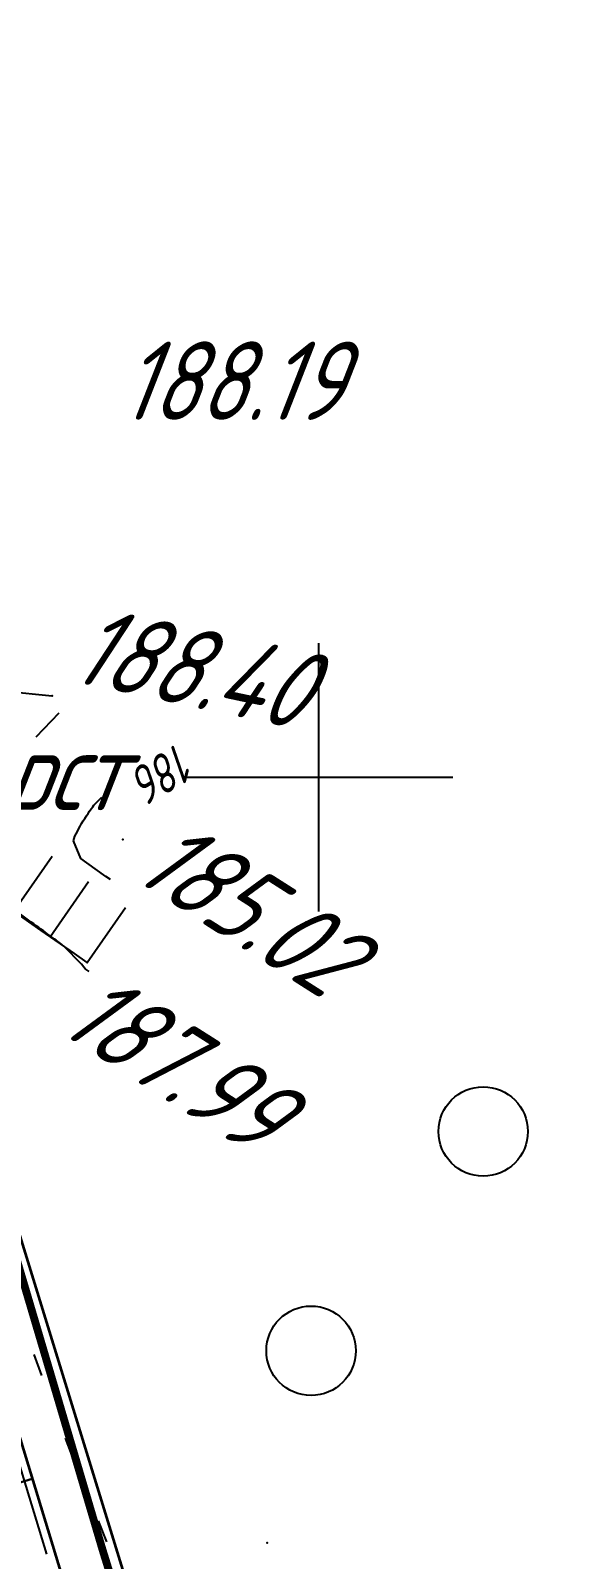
# Model space of a CAD drawing. Header units: millimetres. Extents: x -698 to 8131, y -704 to 4503.
# Drawn here: x 6893 to 6916.9, y 1425.9 to 1494.2 of the extents above; entities that cross this region are included whole.
import ezdxf

# ---------------------------------------------------------------- set-up
doc = ezdxf.new("R2010")
doc.units = ezdxf.units.MM
doc.linetypes.add('CONTI', pattern=[0])
doc.layers.add('10', color=1, linetype='Continuous', lineweight=35)
doc.layers.add('КОПИЯ_ОСЬ_13_ОТКОСЫ', color=7, linetype='Continuous', lineweight=30)
for name, color, linetype in [('_Ростелеком', 6, 'Continuous'), ('GOR_BDEFAULT', 212, 'CONTI'), ('NAD_MDEFAULT', 7, 'CONTI'), ('PI_OTDEFAULT', 172, 'CONTI'), ('PI_TTDEFAULT', 5, 'CONTI'), ('PLN_O', 7, 'CONTI'), ('SETKR', 2, 'CONTI'), ('SIT_LDEFAULT', 7, 'CONTI'), ('ZAPSKDEFAULT', 7, 'CONTI')]:
    doc.layers.add(name, color=color, linetype=linetype)
doc.styles.add('eskd', font='isocpeui.ttf', dxfattribs={"width": 1.2})
doc.styles.add('SHRFT', font='isocpeui.ttf', dxfattribs={"width": 3.5})
doc.styles.add('STYLE1', font='isocpeui.ttf', dxfattribs={"width": 0.9})
doc.linetypes.add('кабель_связи_проект.', pattern='A,10,-1,["/",STYLE1,S=3,R=0,X=0,Y=-1.5],-4.1', length=15.1)

# ---------------------------------------------------------------- blocks, each defined once
blk = doc.blocks.new('BL_333')
at = {"color": 0}
for p, q in [((0, -6), (0, 6)), ((-6, 0), (6, 0))]:
    blk.add_line(p, q, dxfattribs=at)
blk = doc.blocks.new('BL_2004')
at = {"color": 0}
blk.add_circle((0, 0), 2, dxfattribs=at)
blk = doc.blocks.new('*U50')
at = {"layer": 'КОПИЯ_ОСЬ_13_ОТКОСЫ'}
for points in [[(0, 0), (0.083443768322, -0.288189411163), (0.371476113796, -1.245814800262), (0.668506920338, -2.30522441864), (1.507549405098, -5.082461833954), (3.729898691177, -12.385637283325), (5.111319065094, -16.961334228516), (6.209115982056, -20.62904548645), (7.298226833344001, -24.303741455078)], [(0, 0), (0.090141035616, -0.286153107882), (0.407832711935, -1.234760522842), (0.706776976585, -2.293588399887), (1.522858142853, -5.077809810638), (3.739380836487, -12.382775306702), (5.117158412933, -16.959585189819), (6.212037563323999, -20.628177642822), (7.298226833344001, -24.303741455078)], [(1.156641602516, -3.828389883041), (1.130951523781, -3.835919857025)], [(1.725530266762, -5.745753765106), (1.716991066933, -5.748344898224)], [(2.306240081787, -7.659591674805), (2.292990922928, -7.663611888885)], [(2.886950016022, -9.57343006134), (2.882533550262, -9.574769973755)], [(3.467659950256, -11.487267494202), (3.457466840744, -11.490361213684)], [(4.046136856079, -13.401781082153), (4.042736530303999, -13.402804374695)], [(4.622649669647, -15.316886901855), (4.615503787993999, -15.319038391113)], [(5.198515415192, -17.232187271118), (5.196131706238, -17.232898712158)], [(5.770479679108, -19.148656845093), (5.76638174057, -19.149881362915)], [(6.341267108917, -21.065477371216), (6.339900016785, -21.065881729126)], [(6.908068180083999, -22.983480453491), (6.907018184662, -22.983791351318)]]:
    blk.add_lwpolyline(points, dxfattribs=at)

msp = doc.modelspace()

# ---------------------------------------------------------------- linework, layer by layer
at = {"layer": '10'}
msp.add_lwpolyline([(6916.743295610931, 1265.603940917324), (6916.663295610857, 1295.753940916765), (6916.62329561082, 1310.533940917026), (6915.723295610913, 1324.723940917436), (6913.573295611006, 1358.393940917361), (6912.673295611099, 1375.05394091751), (6883.367991851517, 1470.1749759886), (6883.367991851517, 1470.1749759886), (6842.843295611025, 1558.823940917063), (6836.193295611118, 1556.313940917287), (6807.743295610931, 1615.353940917324), (6800.553295610987, 1628.463940917659), (6735.12329561082, 1747.793940916803), (6696.87329561082, 1833.953940916952), (6674.443295611118, 1892.623940916877), (6666.693295611118, 1908.753940916765), (6637.913295610857, 1968.663940916914)], dxfattribs=at)
at = {"layer": '_Ростелеком', "linetype": 'кабель_связи_проект.', "ltscale": 0.25}
msp.add_lwpolyline([(6916.743295610931, 1265.603940917324, 0.35, 0.35, 0), (6916.663295610857, 1295.753940916765, 0.35, 0.35, 0), (6916.703295611011, 1310.543940916803, 0.35, 0.35, 0), (6915.723295610913, 1324.723940917436, 0.35, 0.35, 0), (6914.407088540311, 1345.336355833482, 0.35, 0.35, 0), (6911.882804259765, 1374.937035625946, 0.35, 0.35, 0), (6903.722617226062, 1402.122371244389, 0.35, 0.35, 0), (6896.261484988141, 1426.261248638998, 0.35, 0.35, 0), (6888.990235133408, 1450.855738042068, 0.35, 0.35, 0), (6888.990235133408, 1450.855738042068, 0.35, 0.35, 0), (6883.367991851517, 1470.1749759886, 0.35, 0.35, 0), (6865.702699202424, 1508.818323225859, 0.35, 0.35, 0), (6845.005337849308, 1548.278651879314, 0.35, 0.35, 0), (6827.603745593506, 1582.742328282591, 0.35, 0.35, 0), (6809.546053259945, 1615.765129388455, 0.35, 0.35, 0), (6786.163600679216, 1661.13216076247, 0.35, 0.35, 0), (6766.490456829042, 1696.783023616444, 0.35, 0.35, 0)], format="xyseb", dxfattribs=at)
at = {"layer": 'GOR_BDEFAULT', "color": 212, "flags": 128}
for points, elevation in [([(6893.279031611039, 1462.629677917022), (6894.319031611076, 1463.709671916585)], 188), ([(6895.869031611064, 1459.579674917418), (6896.219031611041, 1459.939675917063)], 186), ([(6894.949031611022, 1457.989678916666), (6894.97903161105, 1458.089676916744), (6895.019031611029, 1458.189675917063), (6895.069031611076, 1458.299675916467), (6895.129031611074, 1458.409676917042), (6895.189031611071, 1458.529671916883), (6895.249031611069, 1458.639672916528), (6895.319031611076, 1458.75967491712), (6895.389031611025, 1458.879677917022), (6895.469031611041, 1458.989678916666), (6895.539031611048, 1459.09967191625), (6895.609031611055, 1459.209671916585), (6895.679031611062, 1459.309677916724), (6895.749031611069, 1459.409676917042), (6895.819031611076, 1459.499672916863), (6895.869031611064, 1459.579674917418)], 186), ([(6894.949031611022, 1457.989678916666), (6894.97903161105, 1458.089676916744), (6895.019031611029, 1458.189675917063), (6895.069031611076, 1458.299675916467), (6895.129031611074, 1458.409676917042), (6895.189031611071, 1458.529671916883), (6895.249031611069, 1458.639672916528), (6895.319031611076, 1458.75967491712), (6895.389031611025, 1458.879677917022), (6895.469031611041, 1458.989678916666), (6895.539031611048, 1459.09967191625), (6895.609031611055, 1459.209671916585), (6895.679031611062, 1459.309677916724), (6895.749031611069, 1459.409676917042), (6895.819031611076, 1459.499672916863), (6895.869031611064, 1459.579674917418)], 186), ([(6895.659031611043, 1452.139672916528), (6895.47903161105, 1452.25967491712), (6895.419031611053, 1452.339676916744), (6895.319031611076, 1452.469673916843), (6894.98903161106, 1452.799675916467), (6894.859031611055, 1452.939675917063), (6894.519031611029, 1453.269676916446), (6894.47903161105, 1453.309677916724), (6894.429031611062, 1453.34967191625), (6894.369031611064, 1453.389672916528), (6894.309031611067, 1453.439675917063), (6894.249031611069, 1453.489678916666), (6894.179031611062, 1453.539673917141), (6894.109031611055, 1453.589676916744), (6894.029031611039, 1453.649674916785), (6893.949031611022, 1453.709671916585), (6893.869031611064, 1453.769676916446), (6893.779031611039, 1453.829674917418), (6893.689031611071, 1453.899674916785), (6893.599031611046, 1453.969673916843), (6893.499031611069, 1454.039673917141), (6893.399031611034, 1454.109673916507), (6893.289031611048, 1454.189675917063), (6893.179031611062, 1454.269676916446), (6893.069031611076, 1454.34967191625), (6892.949031611022, 1454.439675917063), (6892.829031611027, 1454.519676916446), (6892.709031611032, 1454.609673916507), (6892.579031611027, 1454.69967791732), (6892.459031611032, 1454.789673917141), (6892.329031611027, 1454.889672916528), (6892.199031611022, 1454.979676916409), (6892.059031611067, 1455.079674917418), (6891.929031611062, 1455.169670917239), (6891.789031611048, 1455.269676916446), (6891.649031611034, 1455.369675916765), (6891.519031611029, 1455.469673916843), (6891.379031611074, 1455.569672917161), (6891.23903161106, 1455.669670917239), (6891.099031611046, 1455.779671916883), (6890.97903161105, 1455.889672916528), (6890.849031611046, 1456.00967491712), (6890.73903161106, 1456.129677917022), (6890.639031611025, 1456.269676916446), (6890.559031611067, 1456.419670917239), (6890.48903161106, 1456.579674917418), (6890.429031611062, 1456.749672916863), (6890.399031611034, 1456.939675917063), (6890.389031611025, 1457.139672916528), (6890.399031611034, 1457.369675916765), (6890.439031611071, 1457.609673916507), (6890.50903161102, 1457.879677917022)], 188), ([(6896.609031611055, 1456.249672916863), (6896.399031611034, 1456.389672916528), (6895.929031611062, 1456.729676916409), (6895.289031611048, 1457.189675917063), (6894.949031611022, 1457.989678916666)], 186)]:
    msp.add_lwpolyline(points, dxfattribs=dict(at, elevation=elevation))
at = {"layer": 'PI_TTDEFAULT', "color": 5}
for p in [(6894.00903161102, 1464.469673916843, 188.396), (6897.169031611053, 1458.049675916467, 185.017), (6895.569031611076, 1452.549675916467, 187.992), (6903.619031611064, 1426.589676916744, 188.663)]:
    msp.add_point(p, dxfattribs=at)
at = {"layer": 'PLN_O'}
msp.add_line((6893.75903161102, 1426.079674917418), (6889.529031611039, 1439.969673916843), dxfattribs=at)
at = {"layer": 'SIT_LDEFAULT', "color": 7}
for p, q in [((6892.379031611074, 1464.629677917022), (6893.559031611067, 1464.519676916446)), ((6893.559031611067, 1464.519676916446), (6894.00903161102, 1464.469673916843)), ((6892.289031611048, 1454.839676916744), (6894.00903161102, 1457.299675916467)), ((6893.919031611053, 1453.689675917063), (6895.629031611074, 1456.159676917042)), ((6893.50903161102, 1453.979676916409), (6891.459031611032, 1455.409676917042)), ((6895.569031611076, 1452.549675916467), (6897.289031611048, 1455.00967491712)), ((6894.999031611069, 1452.94967791732), (6893.50903161102, 1453.969673916843)), ((6895.569031611076, 1452.549675916467), (6894.999031611069, 1452.94967791732)), ((6893.179031611062, 1435.019676916446), (6893.529031611039, 1434.079674917418)), ((6894.589031611036, 1431.279671916883), (6894.939031611071, 1430.339676916744)), ((6896.059031611067, 1427.569672917161), (6896.439031611071, 1426.639672916528))]:
    msp.add_line(p, q, dxfattribs=at)
at = {"layer": 'КОПИЯ_ОСЬ_13_ОТКОСЫ'}
for points in [[(6892.255511946181, 1432.270299877185), (6894.478168196181, 1424.967077220935)], [(6889.469379133681, 1428.34769245531), (6893.112445539931, 1429.45413776781)]]:
    msp.add_lwpolyline(points, dxfattribs=at)

# ---------------------------------------------------------------- block references
at = {"layer": 'SETKR', "color": 82}
msp.add_blockref('BL_333', (6905.929031611062, 1460.829674917418), dxfattribs=at)
at = {"layer": 'ZAPSKDEFAULT', "color": 7}
msp.add_blockref('BL_2004', (6913.283311611032, 1444.987014916871), dxfattribs=at)
at = {"layer": 'ZAPSKDEFAULT', "color": 7, "rotation": 285}
msp.add_blockref('BL_2004', (6905.583192611046, 1435.181660916801), dxfattribs=at)
at = {"layer": 'КОПИЯ_ОСЬ_13_ОТКОСЫ'}
msp.add_blockref('*U50', (6890.748087584614, 1437.352705252502), dxfattribs=at)

# ---------------------------------------------------------------- texts
at = {"layer": 'GOR_BDEFAULT', "color": 212, "style": 'SHRFT', "width": 0.75}
msp.add_text('186', height=1.722262, rotation=210.468045, dxfattribs=at).set_placement((6899.710955611014, 1462.431687916774, 186))
at = {"layer": 'NAD_MDEFAULT', "color": 7, "style": 'eskd', "oblique": 10, "width": 0.8}
msp.add_text('карст', height=3.5, dxfattribs=at).set_placement((6887.92381661105, 1459.355195917334))
at = {"layer": 'PI_OTDEFAULT', "color": 172, "style": 'eskd', "oblique": 10, "width": 0.8}
msp.add_text('188.19', height=3.5, dxfattribs=at).set_placement((6896.98903161106, 1476.809677916724))
for s, rotation, p in [('188.40', 348.050112, (6894.703493611063, 1465.138468916673)), ('185.02', 327.583438, (6897.49693461105, 1456.350558917183)), ('187.99', 327.583438, (6894.163431611019, 1449.510423916537))]:
    msp.add_text(s, height=3.5, rotation=rotation, dxfattribs=at).set_placement(p)

doc.saveas('drawing.dxf')
